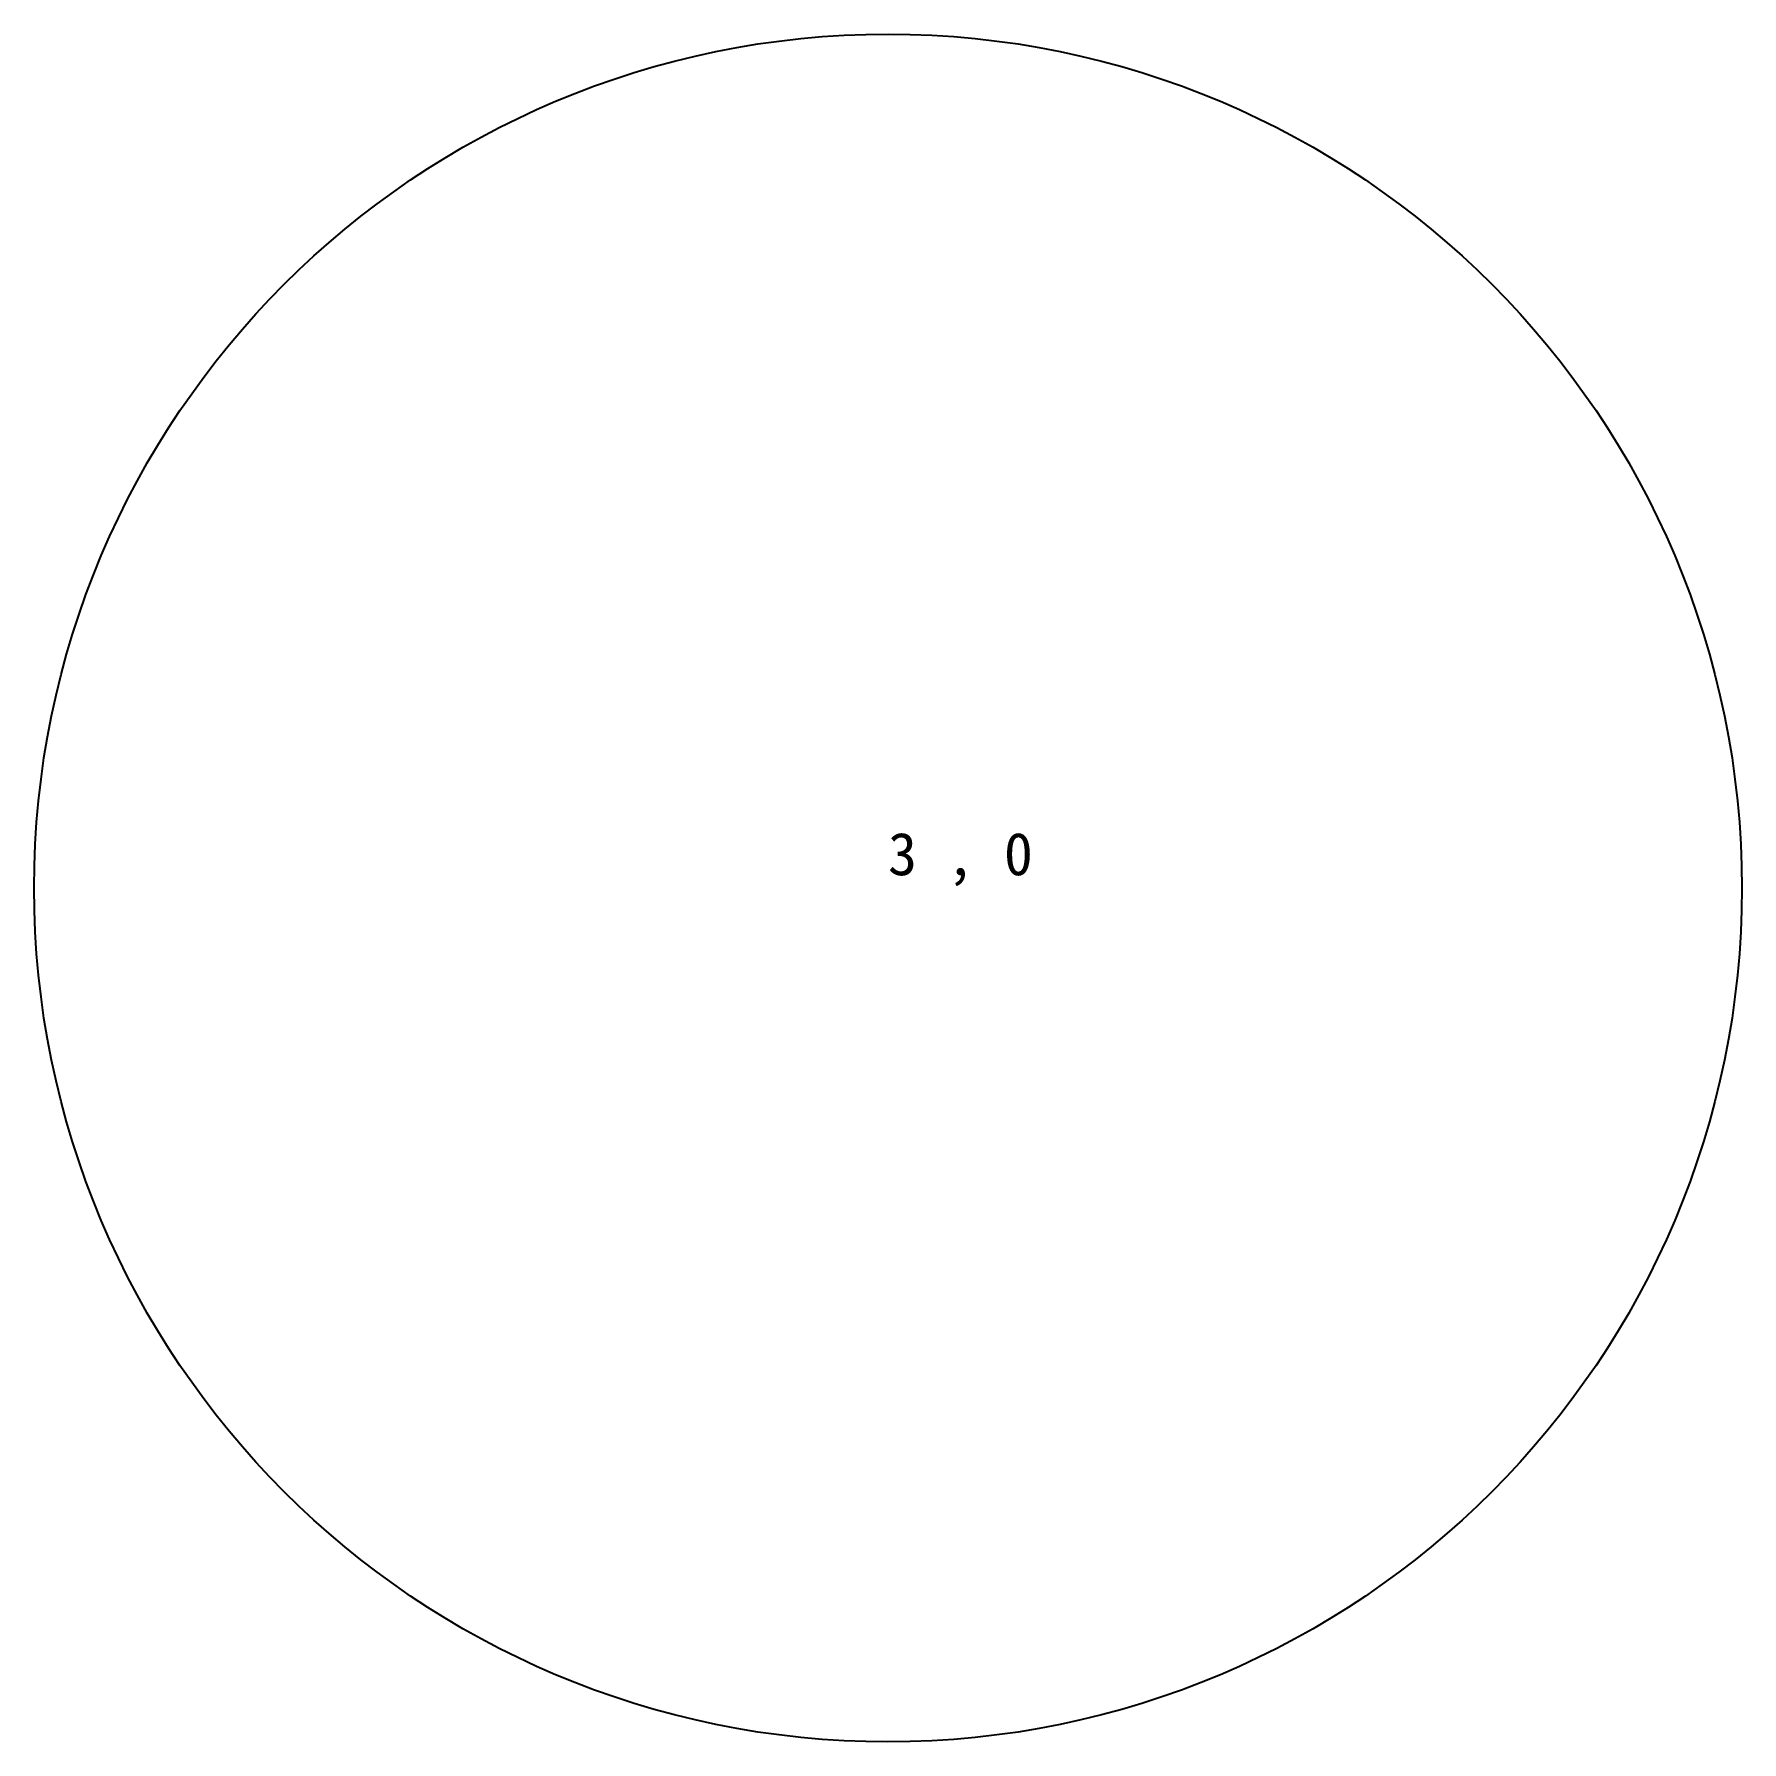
# Model space of a CAD drawing. Units: millimetres at full size, sheet at 1:100. Extents: x -6980 to 367, y -7163 to 184.
import ezdxf
from ezdxf.enums import TextEntityAlignment as Align

# ---------------------------------------------------------------- set-up
doc = ezdxf.new("R2010")
doc.units = ezdxf.units.MM
doc.header["$LTSCALE"] = 100
doc.layers.add('0-0', color=7, linetype='Continuous')
doc.styles.add('ＭＳ ゴシック', font='')
doc.styles.get('ＭＳ ゴシック').set_extended_font_data('MS Gothic')

msp = doc.modelspace()

# ---------------------------------------------------------------- linework, layer by layer
at = {"layer": '0-0'}
msp.add_circle((-3306.1, -3489.8), 3673.5, dxfattribs=at)

# ---------------------------------------------------------------- texts
at = {"layer": '0-0', "color": 6, "style": 'ＭＳ ゴシック'}
msp.add_text('3 , 0', height=183.3, dxfattribs=at).set_placement((-3306.1, -3489.8), align=Align.BOTTOM_LEFT)

doc.saveas('drawing.dxf')
